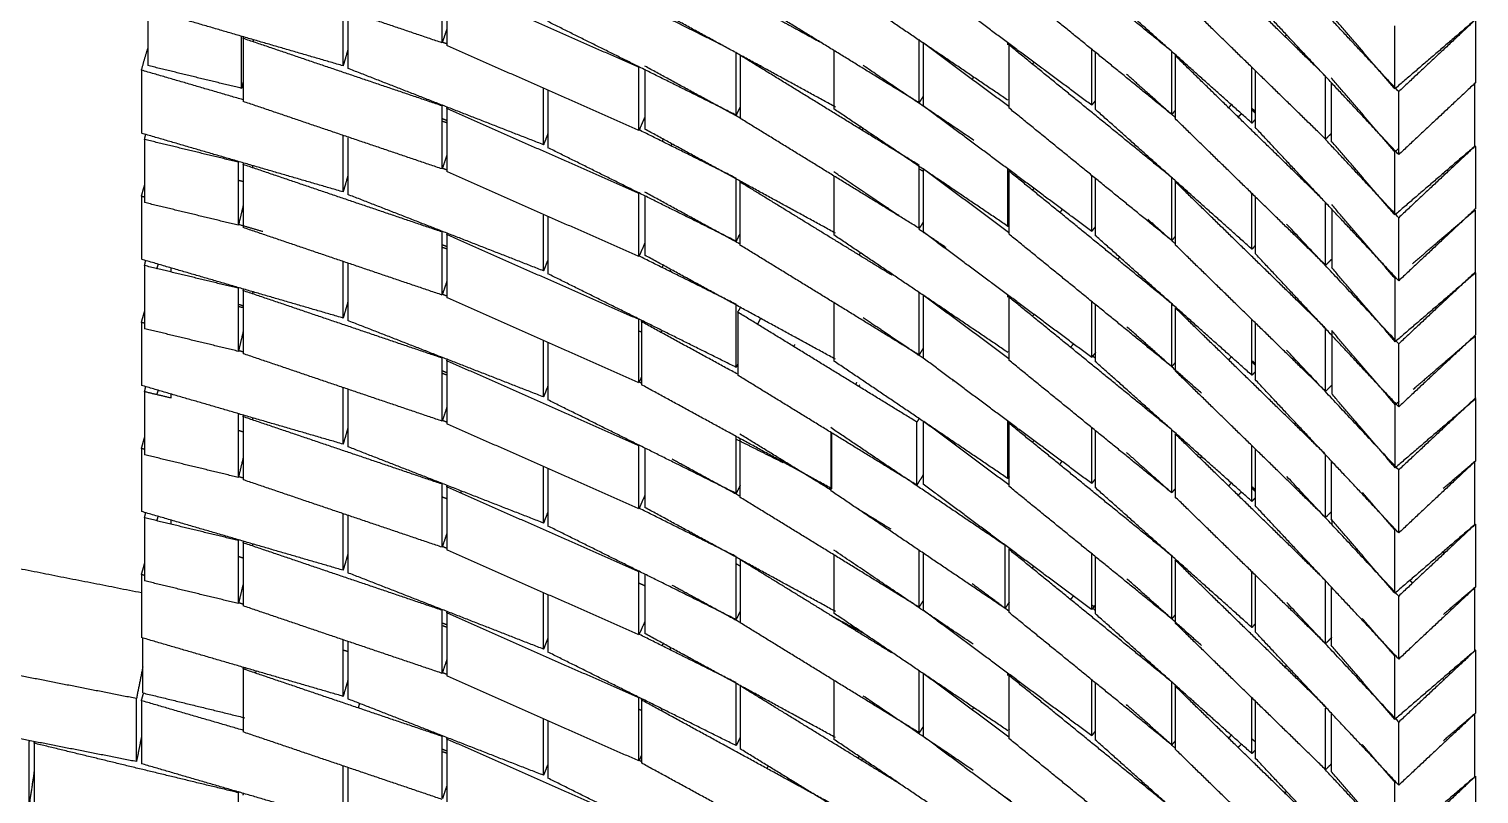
# Model space of a CAD drawing. Header units: centimetres. Extents: x 0 to 19.8, y 0 to 41.5.
# Drawn here: x 15.291 to 16.671, y 15.52 to 16.248 of the extents above; entities that cross this region are included whole.
import ezdxf

# ---------------------------------------------------------------- set-up
doc = ezdxf.new("R2010")
doc.units = ezdxf.units.CM
doc.layers.add('Make2D$Visible$Curves', color=7, linetype='Continuous', true_color=0x000000)

msp = doc.modelspace()

# ---------------------------------------------------------------- linework, layer by layer
at = {"layer": 'Make2D$Visible$Curves', "color": 18, "lineweight": -3, "true_color": 0x000000}
for points, weights in [([(17.243, 15.6341), (17.243, 16.5745), (16.6041, 17.2645)], [0.853867800566, 0.860338983745, 1]), ([(16.5307, 17.1966), (17.143, 16.5353), (17.143, 15.6341)], [1, 0.860338983745, 0.853867800566])]:
    msp.add_rational_spline(points, weights, degree=2, dxfattribs=at)
for points in [[(16.378, 16.2279), (16.301, 16.2906), (16.2239, 16.3534)], [(16.5254, 16.2036), (16.4538, 16.2734), (16.3822, 16.3432)], [(15.6846, 16.2353), (15.5899, 16.2674), (15.4952, 16.2995)], [(15.6846, 16.2353), (15.6846, 16.2653), (15.6846, 16.2953)], [(15.8715, 16.2121), (15.7802, 16.2524), (15.6889, 16.2928)], [(15.6889, 16.2928), (15.6889, 16.2628), (15.6889, 16.2328)], [(16.2231, 16.1806), (16.1403, 16.2366), (16.0574, 16.2925)], [(16.3028, 16.1759), (16.2226, 16.2356), (16.1424, 16.2953)], [(16.3781, 16.1678), (16.301, 16.2306), (16.2239, 16.2934)], [(16.4553, 16.1589), (16.3807, 16.2255), (16.3061, 16.2921)], [(15.9502, 16.2335), (15.911, 16.253), (15.8719, 16.2725)], [(16.0589, 16.1742), (15.9682, 16.2237), (15.8775, 16.2732)], [(16.1385, 16.1782), (16.0533, 16.2306), (15.968, 16.2829)], [(16.5254, 16.1436), (16.4538, 16.2134), (16.3822, 16.2832)], [(16.595, 16.1289), (16.5266, 16.2019), (16.4583, 16.2749)], [(15.5904, 16.2134), (15.4944, 16.2413), (15.3984, 16.2693)], [(15.4044, 16.2675), (15.4044, 16.2406), (15.4044, 16.2137)], [(15.5904, 16.2134), (15.5904, 16.2403), (15.5904, 16.2673)], [(15.5948, 16.2658), (15.5948, 16.2384), (15.5948, 16.211)], [(15.9932, 16.264), (16.0187, 16.2501), (16.0442, 16.2361)], [(16.595, 16.1889), (16.5601, 16.2262), (16.5252, 16.2634)], [(16.5913, 16.1915), (16.561, 16.2268), (16.5308, 16.262)], [(16.6672, 16.2567), (16.6292, 16.2241), (16.5913, 16.1915)], [(16.668, 16.2573), (16.6315, 16.2231), (16.595, 16.1889)], [(16.668, 16.2573), (16.668, 16.2273), (16.668, 16.1973)], [(15.6889, 16.248), (15.6868, 16.2417), (15.6846, 16.2353)], [(15.8721, 16.2124), (15.8287, 16.2339), (15.7853, 16.2555)], [(16.487, 16.2418), (16.4878, 16.2425), (16.4885, 16.2432)], [(16.5913, 16.1915), (16.5913, 16.2215), (16.5913, 16.2515)], [(15.3984, 16.2093), (15.4014, 16.2197), (15.4044, 16.23)], [(15.4937, 16.192), (15.4937, 16.2169), (15.4937, 16.2419)], [(15.4952, 16.2395), (15.4955, 16.2403), (15.4957, 16.241)], [(15.6846, 16.1753), (15.5899, 16.2074), (15.4952, 16.2395)], [(15.4952, 16.2395), (15.4952, 16.2095), (15.4952, 16.1795)], [(15.5049, 16.2383), (15.5047, 16.2374), (15.5045, 16.2364)], [(15.5948, 16.2286), (15.5926, 16.221), (15.5904, 16.2134)], [(15.6887, 16.2344), (15.6869, 16.235), (15.6852, 16.2357)], [(15.8719, 16.1519), (15.7804, 16.1924), (15.6889, 16.2328)], [(16.1386, 16.2385), (16.1386, 16.2384), (16.1385, 16.2382)], [(16.1385, 16.1782), (16.1385, 16.2082), (16.1385, 16.2382)], [(16.2239, 16.1746), (16.1831, 16.2049), (16.1424, 16.2353)], [(16.1424, 16.2353), (16.1424, 16.2053), (16.1424, 16.1753)], [(16.2231, 16.2334), (16.2231, 16.2343), (16.2231, 16.2352)], [(16.2239, 16.2334), (16.2243, 16.2338), (16.2247, 16.2343)], [(16.378, 16.1079), (16.301, 16.1706), (16.2239, 16.2334)], [(16.2239, 16.2334), (16.2239, 16.2034), (16.2239, 16.1734)], [(16.3028, 16.1759), (16.3028, 16.2025), (16.3028, 16.2292)], [(15.9644, 16.1665), (15.9644, 16.1965), (15.9644, 16.2265)], [(16.1387, 16.1187), (16.0535, 16.171), (15.9683, 16.2234)], [(15.9683, 16.2234), (15.9683, 16.1934), (15.9683, 16.1634)], [(16.0574, 16.228), (16.0574, 16.2003), (16.0574, 16.1725)], [(16.1641, 16.2199), (16.1639, 16.2196), (16.1637, 16.2194)], [(16.2478, 16.217), (16.2471, 16.2161), (16.2465, 16.2152)], [(16.3061, 16.2265), (16.3061, 16.1993), (16.3061, 16.1721)], [(16.379, 16.1671), (16.379, 16.1971), (16.379, 16.2271)], [(16.3822, 16.2232), (16.3825, 16.2236), (16.3829, 16.2239)], [(16.5209, 16.088), (16.4515, 16.1556), (16.3822, 16.2232)], [(16.3822, 16.2232), (16.3822, 16.1932), (16.3822, 16.1632)], [(15.3984, 16.2093), (15.3984, 16.1793), (15.3984, 16.1493)], [(15.4952, 16.1811), (15.4468, 16.1952), (15.3984, 16.2093)], [(15.4937, 16.192), (15.449, 16.2028), (15.4044, 16.2137)], [(15.7811, 16.1383), (15.6879, 16.1747), (15.5948, 16.211)], [(15.8721, 16.2125), (15.872, 16.2122), (15.8719, 16.2119)], [(15.8719, 16.1519), (15.8719, 16.1819), (15.8719, 16.2119)], [(15.9644, 16.1665), (15.9184, 16.1893), (15.8724, 16.2122)], [(15.9687, 16.1634), (15.9231, 16.1883), (15.8775, 16.2132)], [(15.8775, 16.2101), (15.8775, 16.1816), (15.8775, 16.1532)], [(15.9878, 16.2136), (15.9874, 16.2127), (15.987, 16.2119)], [(16.1907, 16.1425), (16.1381, 16.178), (16.0854, 16.2136)], [(16.1904, 16.2029), (16.1897, 16.2017), (16.189, 16.2006)], [(16.3823, 16.1641), (16.3591, 16.1848), (16.3359, 16.2055)], [(16.4553, 16.1589), (16.4553, 16.1854), (16.4553, 16.2119)], [(16.4583, 16.209), (16.4583, 16.1819), (16.4583, 16.1549)], [(16.5254, 16.1436), (16.5254, 16.1734), (16.5254, 16.2032)], [(16.5913, 16.1315), (16.561, 16.1668), (16.5308, 16.202)], [(15.4952, 16.1983), (15.4945, 16.1951), (15.4937, 16.192)], [(15.7811, 16.1383), (15.7811, 16.1652), (15.7811, 16.192)], [(15.7853, 16.1902), (15.7853, 16.1629), (15.7853, 16.1355)], [(16.5308, 16.1975), (16.5308, 16.1697), (16.5308, 16.142)], [(16.668, 16.1973), (16.6315, 16.1631), (16.595, 16.1289)], [(16.595, 16.1289), (16.595, 16.1589), (16.595, 16.1889)], [(16.6672, 16.1967), (16.6672, 16.1667), (16.6672, 16.1367)], [(15.6846, 16.1153), (15.5899, 16.1474), (15.4952, 16.1795)], [(15.6848, 16.1759), (15.6847, 16.1756), (15.6846, 16.1753)], [(15.6846, 16.116), (15.6846, 16.1456), (15.6846, 16.1753)], [(15.6889, 16.1728), (15.6893, 16.1735), (15.6896, 16.1743)], [(15.9684, 16.1747), (15.9664, 16.1706), (15.9644, 16.1665)], [(16.1424, 16.1845), (16.1404, 16.1814), (16.1385, 16.1782)], [(16.3028, 16.0559), (16.2226, 16.1156), (16.1424, 16.1753)], [(16.2237, 16.1814), (16.2236, 16.1812), (16.2235, 16.1811)], [(16.379, 16.0471), (16.3015, 16.1102), (16.2239, 16.1734)], [(16.3063, 16.1806), (16.3046, 16.1782), (16.3028, 16.1759)], [(16.4358, 16.1768), (16.4345, 16.1752), (16.4332, 16.1736)], [(15.6846, 16.1633), (15.6868, 16.1625), (15.6889, 16.1616)], [(15.6847, 16.1609), (15.6868, 16.1602), (15.6889, 16.1595)], [(15.8719, 16.0919), (15.7804, 16.1324), (15.6889, 16.1728)], [(15.6889, 16.1728), (15.6889, 16.1428), (15.6889, 16.1128)], [(15.8777, 16.1652), (15.8748, 16.1586), (15.8719, 16.1519)], [(16.1387, 16.0587), (16.0535, 16.111), (15.9683, 16.1634)], [(16.2231, 16.0606), (16.1403, 16.1166), (16.0574, 16.1725)], [(16.4553, 16.0389), (16.3807, 16.1055), (16.3061, 16.1721)], [(16.3822, 16.171), (16.3806, 16.169), (16.379, 16.1671)], [(16.5254, 16.0236), (16.4538, 16.0934), (16.3822, 16.1632)], [(16.4422, 16.1648), (16.4439, 16.1665), (16.4456, 16.1682)], [(16.4553, 16.173), (16.4568, 16.1716), (16.4583, 16.1703)], [(16.4553, 16.1715), (16.4568, 16.1701), (16.4583, 16.1687)], [(16.4584, 16.1623), (16.4568, 16.1606), (16.4553, 16.1589)], [(15.5904, 16.0934), (15.4944, 16.1213), (15.3984, 16.1493)], [(15.4014, 16.1433), (15.4019, 16.1457), (15.4025, 16.1481)], [(15.5904, 16.0934), (15.5904, 16.1201), (15.5904, 16.1468)], [(15.7854, 16.1493), (15.7833, 16.1438), (15.7811, 16.1383)], [(15.9644, 16.1065), (15.9181, 16.1295), (15.8719, 16.1525)], [(16.0589, 16.0542), (15.9682, 16.1037), (15.8775, 16.1532)], [(16.0824, 16.1554), (16.082, 16.1547), (16.0815, 16.1539)], [(16.0842, 16.1522), (16.0849, 16.1532), (16.0855, 16.1542)], [(16.171, 16.1537), (16.1711, 16.1539), (16.1712, 16.154)], [(16.595, 16.0089), (16.5266, 16.0819), (16.4583, 16.1549)], [(16.5308, 16.1491), (16.5281, 16.1464), (16.5254, 16.1436)], [(15.4907, 16.1217), (15.446, 16.1325), (15.4014, 16.1433)], [(15.4014, 16.1433), (15.4014, 16.1133), (15.4014, 16.0833)], [(15.5948, 16.145), (15.5948, 16.118), (15.5948, 16.091)], [(15.9644, 16.0465), (15.8748, 16.091), (15.7853, 16.1355)], [(15.8948, 16.1438), (15.8943, 16.1427), (15.8938, 16.1416)], [(15.9027, 16.1374), (15.9032, 16.1382), (15.9037, 16.1391)], [(16.595, 16.0689), (16.5601, 16.1062), (16.5252, 16.1434)], [(16.5913, 16.0715), (16.561, 16.1068), (16.5308, 16.142)], [(16.6672, 16.1367), (16.6292, 16.1041), (16.5913, 16.0715)], [(16.595, 16.1347), (16.5931, 16.1331), (16.5913, 16.1315)], [(16.668, 16.1373), (16.6315, 16.1031), (16.595, 16.0689)], [(16.668, 16.1367), (16.668, 16.107), (16.668, 16.0773)], [(15.4909, 16.1224), (15.4908, 16.122), (15.4907, 16.1217)], [(15.4907, 16.0625), (15.4907, 16.0921), (15.4907, 16.1217)], [(15.4952, 16.1195), (15.4955, 16.1202), (15.4957, 16.121)], [(15.6846, 16.0553), (15.5899, 16.0874), (15.4952, 16.1195)], [(15.4952, 16.1195), (15.4952, 16.0895), (15.4952, 16.0595)], [(15.5044, 16.1184), (15.5042, 16.1175), (15.504, 16.1166)], [(15.689, 16.1283), (15.687, 16.1222), (15.6849, 16.1162)], [(16.5913, 16.0715), (16.5913, 16.1015), (16.5913, 16.1315)], [(15.4907, 16.1046), (15.493, 16.104), (15.4954, 16.1035)], [(15.5948, 16.1086), (15.5926, 16.101), (15.5904, 16.0934)], [(15.6885, 16.1144), (15.6868, 16.1151), (15.6852, 16.1157)], [(15.8719, 16.0319), (15.7804, 16.0724), (15.6889, 16.1128)], [(15.9644, 16.0465), (15.9644, 16.0765), (15.9644, 16.1065)], [(16.1201, 16.0702), (16.0887, 16.0914), (16.0574, 16.1125)], [(16.0574, 16.1086), (16.0574, 16.0806), (16.0574, 16.0525)], [(16.1387, 16.0587), (16.1387, 16.0882), (16.1387, 16.1176)], [(16.1387, 16.1154), (16.1405, 16.1143), (16.1424, 16.1132)], [(16.2235, 16.0549), (16.1829, 16.0851), (16.1424, 16.1153)], [(16.1424, 16.1153), (16.1424, 16.0853), (16.1424, 16.0553)], [(16.2231, 16.0606), (16.2231, 16.0881), (16.2231, 16.1156)], [(16.2239, 16.1134), (16.2242, 16.1137), (16.2245, 16.1141)], [(16.378, 15.9879), (16.301, 16.0506), (16.2239, 16.1134)], [(16.2239, 16.1134), (16.2239, 16.0834), (16.2239, 16.0534)], [(16.3028, 16.0559), (16.3028, 16.0825), (16.3028, 16.1091)], [(16.3061, 16.1065), (16.3061, 16.0793), (16.3061, 16.0521)], [(16.379, 16.0475), (16.379, 16.0773), (16.379, 16.1071)], [(16.5603, 16.1064), (16.5606, 16.1067), (16.561, 16.1069)], [(16.6374, 16.1111), (16.638, 16.1104), (16.6386, 16.1098)], [(15.3984, 16.0893), (15.3999, 16.0947), (15.4015, 16.1001)], [(15.7811, 16.0183), (15.6879, 16.0547), (15.5948, 16.091)], [(15.8719, 16.0326), (15.8719, 16.0623), (15.8719, 16.0919)], [(15.968, 16.0438), (15.9228, 16.0685), (15.8775, 16.0932)], [(15.968, 16.1029), (15.9683, 16.1034), (15.9686, 16.1038)], [(16.1127, 16.0141), (16.0404, 16.0585), (15.968, 16.1029)], [(15.968, 16.1029), (15.968, 16.0729), (15.968, 16.0429)], [(16.1646, 16.1008), (16.1642, 16.1002), (16.1638, 16.0996)], [(16.2477, 16.0969), (16.2471, 16.096), (16.2464, 16.0951)], [(16.3822, 16.1032), (16.3826, 16.1036), (16.383, 16.104)], [(16.5254, 15.9636), (16.4538, 16.0334), (16.3822, 16.1032)], [(16.3822, 16.1032), (16.3822, 16.0732), (16.3822, 16.0432)], [(16.4553, 16.0389), (16.4553, 16.0654), (16.4553, 16.0919)], [(16.51, 16.1001), (16.5097, 16.0998), (16.5094, 16.0995)], [(15.3984, 16.0893), (15.3984, 16.0593), (15.3984, 16.0293)], [(15.4014, 16.0884), (15.3999, 16.0888), (15.3984, 16.0893)], [(15.4907, 16.0617), (15.446, 16.0725), (15.4014, 16.0833)], [(15.4952, 16.0804), (15.493, 16.0711), (15.4907, 16.0617)], [(15.8775, 16.0896), (15.8775, 16.0614), (15.8775, 16.0332)], [(16.2747, 16.0768), (16.2736, 16.0753), (16.2726, 16.0738)], [(16.4583, 16.0883), (16.4583, 16.0616), (16.4583, 16.0349)], [(16.5254, 16.0236), (16.5254, 16.0534), (16.5254, 16.0832)], [(16.5917, 16.0109), (16.5614, 16.0461), (16.5312, 16.0814)], [(16.5312, 16.0772), (16.5312, 16.0493), (16.5312, 16.0214)], [(16.668, 16.0773), (16.6315, 16.0431), (16.595, 16.0089)], [(15.7811, 16.0183), (15.7811, 16.0449), (15.7811, 16.0714)], [(15.7853, 16.0698), (15.7853, 16.0427), (15.7853, 16.0155)], [(16.1424, 16.0648), (16.1406, 16.0617), (16.1387, 16.0587)], [(16.3777, 16.0482), (16.3669, 16.0578), (16.3561, 16.0675)], [(16.595, 15.9489), (16.5416, 16.0059), (16.4882, 16.0629)], [(16.595, 16.0089), (16.595, 16.0389), (16.595, 16.0689)], [(16.6676, 16.076), (16.6379, 16.0506), (16.6082, 16.0251)], [(16.6676, 16.076), (16.6676, 16.046), (16.6676, 16.016)], [(15.5139, 16.0557), (15.5023, 16.059), (15.4907, 16.0624)], [(15.6846, 15.9953), (15.5899, 16.0274), (15.4952, 16.0595)], [(15.6846, 15.9961), (15.6846, 16.0257), (15.6846, 16.0553)], [(15.6889, 16.0528), (15.6892, 16.0533), (15.6894, 16.0538)], [(15.8714, 15.9722), (15.7802, 16.0125), (15.6889, 16.0528)], [(15.6889, 16.0528), (15.6889, 16.0228), (15.6889, 15.9928)], [(15.968, 16.0538), (15.9662, 16.0502), (15.9644, 16.0465)], [(16.2231, 15.9406), (16.1403, 15.9966), (16.0574, 16.0525)], [(16.1642, 16.0404), (16.1512, 16.0492), (16.1382, 16.0579)], [(16.3028, 15.9359), (16.2226, 15.9956), (16.1424, 16.0553)], [(16.2242, 16.0622), (16.2237, 16.0614), (16.2231, 16.0606)], [(16.378, 15.9279), (16.301, 15.9906), (16.2239, 16.0534)], [(16.3061, 16.0603), (16.3045, 16.0581), (16.3028, 16.0559)], [(16.4553, 15.9189), (16.3807, 15.9855), (16.3061, 16.0521)], [(16.3822, 16.0509), (16.3807, 16.0492), (16.3793, 16.0475)], [(15.6846, 16.0433), (15.6868, 16.0425), (15.6889, 16.0416)], [(15.6848, 16.0409), (15.6869, 16.0401), (15.689, 16.0394)], [(15.8775, 16.0448), (15.8748, 16.0386), (15.8721, 16.0325)], [(16.1385, 15.9382), (16.0533, 15.9906), (15.968, 16.0429)], [(16.0824, 16.0354), (16.0819, 16.0345), (16.0814, 16.0337)], [(16.3822, 16.0442), (16.3806, 16.0456), (16.379, 16.047)], [(16.5254, 15.9036), (16.4538, 15.9734), (16.3822, 16.0432)], [(16.4585, 16.0425), (16.4569, 16.0407), (16.4553, 16.0389)], [(15.5904, 15.9734), (15.4944, 16.0013), (15.3984, 16.0293)], [(15.4014, 16.0233), (15.4019, 16.0257), (15.4025, 16.0281)], [(15.4907, 16.0017), (15.446, 16.0125), (15.4014, 16.0233)], [(15.4014, 16.0233), (15.4014, 15.9933), (15.4014, 15.9633)], [(15.4132, 16.0205), (15.4139, 16.0226), (15.4145, 16.0247)], [(15.5904, 15.9734), (15.5904, 16.0003), (15.5904, 16.0273)], [(15.5948, 16.0258), (15.5948, 15.9984), (15.5948, 15.971)], [(15.7853, 16.029), (15.7832, 16.0236), (15.7811, 16.0183)], [(15.9644, 15.9865), (15.9183, 16.0094), (15.8722, 16.0323)], [(16.0589, 15.9342), (15.9682, 15.9837), (15.8775, 16.0332)], [(15.8947, 16.0236), (15.8942, 16.0226), (15.8938, 16.0216)], [(16.3293, 16.0314), (16.3285, 16.0304), (16.3277, 16.0294)], [(16.595, 15.8889), (16.5266, 15.9619), (16.4583, 16.0349)], [(16.5312, 16.0295), (16.5283, 16.0266), (16.5254, 16.0236)], [(15.4263, 16.021), (15.4263, 16.0191), (15.4263, 16.0173)], [(15.689, 16.0081), (15.6869, 16.002), (15.6848, 15.9958)], [(15.9644, 15.9265), (15.8748, 15.971), (15.7853, 16.0155)], [(15.9014, 16.0178), (15.9017, 16.0185), (15.9021, 16.0191)], [(16.1128, 16.0145), (16.113, 16.0148), (16.1132, 16.0151)], [(16.5917, 15.9509), (16.5614, 15.9861), (16.5312, 16.0214)], [(16.6676, 16.016), (16.6296, 15.9835), (16.5917, 15.9509)], [(16.5926, 16.0117), (16.5921, 16.0113), (16.5917, 16.0109)], [(16.5917, 15.9509), (16.5917, 15.9809), (16.5917, 16.0109)], [(16.668, 16.0173), (16.6315, 15.9831), (16.595, 15.9489)], [(16.668, 16.0164), (16.668, 15.9868), (16.668, 15.9573)], [(15.4909, 16.0024), (15.4908, 16.002), (15.4907, 16.0017)], [(15.4907, 15.9417), (15.4907, 15.9717), (15.4907, 16.0017)], [(15.4952, 15.9995), (15.4955, 16.0002), (15.4957, 16.001)], [(15.6846, 15.9353), (15.5899, 15.9674), (15.4952, 15.9995)], [(15.4952, 15.9995), (15.4952, 15.9695), (15.4952, 15.9395)], [(15.5044, 15.9984), (15.5042, 15.9975), (15.504, 15.9966)], [(15.6885, 15.9945), (15.6866, 15.9952), (15.6848, 15.9959)], [(16.1385, 15.9979), (16.1385, 15.9981), (16.1385, 15.9982)], [(16.1385, 15.9382), (16.1385, 15.968), (16.1385, 15.9978)], [(16.2239, 15.9346), (16.1831, 15.9649), (16.1424, 15.9953)], [(16.1424, 15.9953), (16.1424, 15.9653), (16.1424, 15.9353)], [(16.2231, 15.9934), (16.2231, 15.9943), (16.2231, 15.9952)], [(16.2239, 15.9934), (16.2243, 15.9938), (16.2246, 15.9942)], [(16.3561, 16.0075), (16.3557, 16.007), (16.3554, 16.0065)], [(16.3652, 15.9983), (16.3655, 15.9987), (16.3658, 15.999)], [(16.5552, 15.9942), (16.5546, 15.9936), (16.5541, 15.993)], [(15.4907, 15.9866), (15.4927, 15.986), (15.4946, 15.9854)], [(15.4908, 15.9846), (15.493, 15.984), (15.4952, 15.9835)], [(15.5948, 15.9886), (15.5926, 15.981), (15.5904, 15.9734)], [(15.8719, 15.9119), (15.7804, 15.9524), (15.6889, 15.9928)], [(15.9644, 15.9265), (15.9644, 15.9565), (15.9644, 15.9865)], [(15.9659, 15.979), (15.9673, 15.9812), (15.9686, 15.9834)], [(16.0574, 15.988), (16.0574, 15.9603), (16.0574, 15.9325)], [(16.378, 15.8679), (16.301, 15.9306), (16.2239, 15.9934)], [(16.2239, 15.9934), (16.2239, 15.9634), (16.2239, 15.9334)], [(16.3028, 15.9359), (16.3028, 15.9625), (16.3028, 15.9891)], [(16.3061, 15.9859), (16.3061, 15.959), (16.3061, 15.9321)], [(16.379, 15.9871), (16.3789, 15.9872), (16.3788, 15.9873)], [(16.379, 15.9271), (16.379, 15.9571), (16.379, 15.9871)], [(16.525, 15.844), (16.4536, 15.9136), (16.3822, 15.9832)], [(16.3822, 15.9832), (16.3822, 15.9532), (16.3822, 15.9232)], [(16.5601, 15.9862), (16.5605, 15.9866), (16.561, 15.9869)], [(16.6379, 15.9906), (16.6383, 15.9902), (16.6386, 15.9898)], [(15.3984, 15.9693), (15.3999, 15.9745), (15.4014, 15.9797)], [(15.3984, 15.9693), (15.3984, 15.9393), (15.3984, 15.9093)], [(15.4015, 15.9684), (15.3999, 15.9688), (15.3984, 15.9693)], [(15.7811, 15.8983), (15.6879, 15.9347), (15.5948, 15.971)], [(15.8722, 15.9728), (15.8721, 15.9723), (15.8719, 15.9719)], [(15.8719, 15.9127), (15.8719, 15.9423), (15.8719, 15.9719)], [(15.8742, 15.97), (15.8745, 15.9706), (15.8749, 15.9713)], [(15.9659, 15.9199), (15.92, 15.9449), (15.8742, 15.97)], [(15.8742, 15.97), (15.8742, 15.94), (15.8742, 15.91)], [(16.1364, 15.8744), (16.0511, 15.9267), (15.9659, 15.979)], [(15.9659, 15.979), (15.9659, 15.949), (15.9659, 15.919)], [(15.9876, 15.9732), (15.9862, 15.9703), (15.9847, 15.9674)], [(16.1442, 15.9339), (16.1148, 15.9537), (16.0854, 15.9736)], [(16.2478, 15.977), (16.2471, 15.9761), (16.2465, 15.9752)], [(16.4553, 15.9189), (16.4553, 15.9454), (16.4553, 15.9719)], [(16.4583, 15.969), (16.4583, 15.9419), (16.4583, 15.9149)], [(15.4907, 15.9417), (15.446, 15.9525), (15.4014, 15.9633)], [(15.4952, 15.9605), (15.493, 15.9511), (15.4907, 15.9417)], [(15.8723, 15.9611), (15.8732, 15.9607), (15.8742, 15.9603)], [(15.8938, 15.9615), (15.8934, 15.9606), (15.893, 15.9597)], [(16.4073, 15.9018), (16.3717, 15.9335), (16.3362, 15.9652)], [(16.5254, 15.9036), (16.5254, 15.9334), (16.5254, 15.9632)], [(16.5917, 15.8909), (16.5614, 15.9261), (16.5312, 15.9614)], [(16.5312, 15.9614), (16.5312, 15.9314), (16.5312, 15.9014)], [(16.668, 15.9573), (16.6315, 15.9231), (16.595, 15.8889)], [(16.6676, 15.956), (16.6381, 15.9307), (16.6086, 15.9054)], [(16.6672, 15.9565), (16.6674, 15.9563), (16.6676, 15.956)], [(16.6676, 15.956), (16.6676, 15.926), (16.6676, 15.896)], [(15.4953, 15.9411), (15.493, 15.9417), (15.4908, 15.9424)], [(15.6846, 15.8753), (15.5899, 15.9074), (15.4952, 15.9395)], [(15.7811, 15.8983), (15.7811, 15.9252), (15.7811, 15.952)], [(15.7853, 15.9497), (15.7853, 15.9226), (15.7853, 15.8955)], [(16.0194, 15.9466), (16.0199, 15.9474), (16.0203, 15.9481)], [(16.1424, 15.9446), (16.1404, 15.9414), (16.1385, 15.9382)], [(16.223, 15.9413), (16.2231, 15.9413), (16.2231, 15.9413)], [(16.2241, 15.9419), (16.2238, 15.9415), (16.2235, 15.9412)], [(16.2829, 15.9458), (16.2842, 15.9473), (16.2854, 15.9488)], [(16.3064, 15.9406), (16.3046, 15.9383), (16.3028, 15.9359)], [(16.595, 15.8289), (16.5416, 15.8859), (16.4882, 15.9429)], [(16.595, 15.8889), (16.595, 15.9189), (16.595, 15.9489)], [(15.6846, 15.8753), (15.6846, 15.9053), (15.6846, 15.9353)], [(15.6889, 15.9328), (15.6893, 15.9335), (15.6896, 15.9343)], [(15.8719, 15.8519), (15.7804, 15.8924), (15.6889, 15.9328)], [(15.6889, 15.9328), (15.6889, 15.9028), (15.6889, 15.8728)], [(15.966, 15.9297), (15.9652, 15.9281), (15.9644, 15.9265)], [(16.2231, 15.8206), (16.1403, 15.8766), (16.0574, 15.9325)], [(16.3028, 15.8159), (16.2226, 15.8756), (16.1424, 15.9353)], [(16.379, 15.8071), (16.3015, 15.8702), (16.2239, 15.9334)], [(16.3029, 15.938), (16.3045, 15.9367), (16.3061, 15.9354)], [(16.4553, 15.7989), (16.3807, 15.8655), (16.3061, 15.9321)], [(16.3821, 15.9309), (16.3806, 15.929), (16.379, 15.9271)], [(16.4357, 15.9367), (16.4346, 15.9353), (16.4334, 15.9339)], [(16.4554, 15.9315), (16.4568, 15.9301), (16.4583, 15.9287)], [(16.4557, 15.9326), (16.457, 15.9315), (16.4583, 15.9303)], [(15.6846, 15.9233), (15.6868, 15.9225), (15.6889, 15.9216)], [(15.685, 15.9208), (15.6871, 15.9201), (15.6892, 15.9194)], [(15.8743, 15.9175), (15.8733, 15.9151), (15.8722, 15.9127)], [(15.8742, 15.9113), (15.8732, 15.9118), (15.8723, 15.9123)], [(16.1364, 15.8144), (16.0511, 15.8667), (15.9659, 15.919)], [(16.079, 15.9122), (16.0785, 15.9113), (16.0781, 15.9105)], [(16.1708, 15.9135), (16.1711, 15.9138), (16.1713, 15.9141)], [(16.5254, 15.7836), (16.4538, 15.8534), (16.3822, 15.9232)], [(16.4583, 15.9222), (16.4568, 15.9206), (16.4553, 15.9189)], [(16.595, 15.7689), (16.5266, 15.8419), (16.4583, 15.9149)], [(15.4909, 15.8824), (15.4446, 15.8958), (15.3984, 15.9093)], [(15.4014, 15.9033), (15.402, 15.9059), (15.4026, 15.9085)], [(15.4261, 15.8974), (15.4137, 15.9003), (15.4014, 15.9033)], [(15.4014, 15.9033), (15.4014, 15.8733), (15.4014, 15.8433)], [(15.4133, 15.9008), (15.4139, 15.9027), (15.4144, 15.9046)], [(15.4263, 15.9012), (15.4263, 15.8992), (15.4263, 15.8973)], [(15.5904, 15.8534), (15.5904, 15.8803), (15.5904, 15.9073)], [(15.5948, 15.9058), (15.5948, 15.8784), (15.5948, 15.851)], [(15.7854, 15.9092), (15.7832, 15.9037), (15.7811, 15.8983)], [(16.0556, 15.8109), (15.9649, 15.8605), (15.8742, 15.91)], [(16.0813, 15.9087), (16.0817, 15.9092), (16.082, 15.9098)], [(16.5313, 15.9096), (16.5283, 15.9066), (16.5254, 15.9036)], [(16.5917, 15.8309), (16.5614, 15.8661), (16.5312, 15.9014)], [(16.6677, 15.8976), (16.6678, 15.8974), (16.668, 15.8973)], [(16.668, 15.8973), (16.6679, 15.8972), (16.6679, 15.8972)], [(15.689, 15.8882), (15.6869, 15.8821), (15.6849, 15.876)], [(15.9644, 15.8065), (15.8748, 15.851), (15.7853, 15.8955)], [(16.6676, 15.896), (16.6296, 15.8635), (16.5917, 15.8309)], [(16.5954, 15.8941), (16.5935, 15.8925), (16.5917, 15.8909)], [(16.5917, 15.8309), (16.5917, 15.8609), (16.5917, 15.8909)], [(16.6675, 15.8968), (16.6313, 15.8629), (16.595, 15.8289)], [(16.668, 15.8966), (16.668, 15.8669), (16.668, 15.8373)], [(15.4909, 15.8828), (15.4908, 15.8822), (15.4907, 15.8817)], [(15.4907, 15.8217), (15.4907, 15.8517), (15.4907, 15.8817)], [(15.5904, 15.8534), (15.5408, 15.8678), (15.4913, 15.8822)], [(15.4952, 15.8795), (15.4955, 15.8803), (15.4957, 15.881)], [(15.6842, 15.8155), (15.5897, 15.8475), (15.4952, 15.8795)], [(15.4952, 15.8795), (15.4952, 15.8495), (15.4952, 15.8195)], [(15.5045, 15.8786), (15.5042, 15.8776), (15.504, 15.8766)], [(15.6889, 15.8743), (15.6871, 15.875), (15.6853, 15.8757)], [(15.8719, 15.7919), (15.7804, 15.8324), (15.6889, 15.8728)], [(16.1386, 15.8781), (16.1375, 15.8762), (16.1364, 15.8744)], [(16.1364, 15.8144), (16.1364, 15.8444), (16.1364, 15.8744)], [(16.1424, 15.8751), (16.1424, 15.8452), (16.1424, 15.8153)], [(16.2239, 15.8146), (16.1833, 15.8448), (16.1426, 15.8751)], [(16.2231, 15.8206), (16.2231, 15.848), (16.2231, 15.8755)], [(16.2239, 15.8734), (16.2242, 15.8737), (16.2245, 15.8741)], [(16.379, 15.7471), (16.3015, 15.8102), (16.2239, 15.8734)], [(16.2239, 15.8734), (16.2239, 15.8434), (16.2239, 15.8134)], [(16.555, 15.874), (16.5546, 15.8736), (16.5542, 15.8731)], [(15.3984, 15.8493), (15.3999, 15.8545), (15.4014, 15.8596)], [(15.4907, 15.8666), (15.4929, 15.8659), (15.4952, 15.8652)], [(15.5948, 15.8686), (15.5926, 15.861), (15.5904, 15.8534)], [(15.9644, 15.8065), (15.9644, 15.8336), (15.9644, 15.8607)], [(15.9644, 15.8582), (15.9866, 15.8471), (16.0089, 15.836)], [(16.0541, 15.81), (16.0111, 15.8364), (15.968, 15.8629)], [(15.968, 15.8591), (15.968, 15.831), (15.968, 15.8029)], [(16.2203, 15.7571), (16.1374, 15.8131), (16.0545, 15.8691)], [(16.0545, 15.8646), (16.0545, 15.8368), (16.0545, 15.8091)], [(16.0556, 15.8109), (16.0556, 15.8375), (16.0556, 15.864)], [(16.2477, 15.8569), (16.2471, 15.856), (16.2464, 15.8551)], [(16.3028, 15.8159), (16.3028, 15.8425), (16.3028, 15.8691)], [(16.3061, 15.8665), (16.3061, 15.8393), (16.3061, 15.8121)], [(16.379, 15.8074), (16.379, 15.8372), (16.379, 15.8671)], [(16.5254, 15.7236), (16.4538, 15.7934), (16.3822, 15.8632)], [(16.3822, 15.8632), (16.3822, 15.8332), (16.3822, 15.8032)], [(15.3984, 15.8493), (15.3984, 15.8193), (15.3984, 15.7893)], [(15.4014, 15.8484), (15.3999, 15.8488), (15.3984, 15.8493)], [(15.4907, 15.8217), (15.446, 15.8325), (15.4014, 15.8433)], [(15.6849, 15.8159), (15.6398, 15.8334), (15.5948, 15.851)], [(15.8721, 15.8524), (15.872, 15.8522), (15.8719, 15.8519)], [(15.8719, 15.7923), (15.8719, 15.8221), (15.8719, 15.8519)], [(15.8775, 15.8496), (15.8775, 15.8214), (15.8775, 15.7932)], [(16.3777, 15.8082), (16.3568, 15.8268), (16.3359, 15.8455)], [(16.4553, 15.7989), (16.4553, 15.8255), (16.4553, 15.8521)], [(16.4583, 15.849), (16.4583, 15.8219), (16.4583, 15.7949)], [(16.5254, 15.7836), (16.5254, 15.8134), (16.5254, 15.8432)], [(15.4952, 15.8403), (15.493, 15.8314), (15.4909, 15.8225)], [(15.7811, 15.7783), (15.7811, 15.8052), (15.7811, 15.832)], [(15.7853, 15.83), (15.7853, 15.8028), (15.7853, 15.7755)], [(15.8939, 15.8418), (15.8938, 15.8417), (15.8938, 15.8416)], [(15.968, 15.8038), (15.9358, 15.8214), (15.9036, 15.839)], [(16.2743, 15.8371), (16.2733, 15.8356), (16.2723, 15.8341)], [(16.4073, 15.8418), (16.4067, 15.8411), (16.4061, 15.8403)], [(16.5308, 15.8375), (16.5308, 15.8097), (16.5308, 15.782)], [(16.668, 15.8373), (16.6315, 15.8031), (16.595, 15.7689)], [(16.595, 15.7689), (16.595, 15.7989), (16.595, 15.8289)], [(16.6672, 15.8367), (16.6522, 15.8239), (16.6373, 15.8111)], [(16.6672, 15.8367), (16.6672, 15.8067), (16.6672, 15.7767)], [(15.4956, 15.821), (15.4932, 15.8217), (15.4909, 15.8224)], [(15.6846, 15.7553), (15.5899, 15.7874), (15.4952, 15.8195)], [(15.6848, 15.8159), (15.6847, 15.8156), (15.6846, 15.8153)], [(15.6846, 15.7559), (15.6846, 15.7856), (15.6846, 15.8153)], [(15.7811, 15.7783), (15.7331, 15.797), (15.685, 15.8158)], [(16.1424, 15.8241), (16.1394, 15.8193), (16.1364, 15.8144)], [(16.3028, 15.6959), (16.2226, 15.7556), (16.1424, 15.8153)], [(16.2242, 15.8222), (16.2237, 15.8214), (16.2231, 15.8206)], [(16.3061, 15.8203), (16.3045, 15.8181), (16.3028, 15.8159)], [(16.4356, 15.8165), (16.4344, 15.8152), (16.4333, 15.8138)], [(16.595, 15.7089), (16.5417, 15.7658), (16.4885, 15.8226)], [(15.6846, 15.8033), (15.6867, 15.8025), (15.6889, 15.8016)], [(15.6889, 15.8128), (15.6893, 15.8136), (15.6896, 15.8144)], [(15.8719, 15.7319), (15.7804, 15.7724), (15.6889, 15.8128)], [(15.6889, 15.8128), (15.6889, 15.7828), (15.6889, 15.7528)], [(15.7028, 15.809), (15.7025, 15.808), (15.7021, 15.8069)], [(15.8776, 15.8049), (15.8749, 15.7988), (15.8723, 15.7928)], [(15.9682, 15.8141), (15.9663, 15.8103), (15.9644, 15.8065)], [(16.1385, 15.6982), (16.0533, 15.7506), (15.968, 15.8029)], [(16.2203, 15.6971), (16.1374, 15.7531), (16.0545, 15.8091)], [(16.0549, 15.8095), (16.0548, 15.8096), (16.0547, 15.8097)], [(16.378, 15.6879), (16.301, 15.7506), (16.2239, 15.8134)], [(16.4553, 15.6789), (16.3807, 15.7455), (16.3061, 15.8121)], [(16.3822, 15.8109), (16.3807, 15.8092), (16.3792, 15.8074)], [(16.5254, 15.6636), (16.4538, 15.7334), (16.3822, 15.8032)], [(16.4423, 15.8049), (16.4438, 15.8065), (16.4454, 15.808)], [(16.4553, 15.813), (16.4568, 15.8116), (16.4583, 15.8103)], [(16.4553, 15.8115), (16.4568, 15.8101), (16.4583, 15.8087)], [(16.4583, 15.8023), (16.4568, 15.8006), (16.4553, 15.7989)], [(16.5913, 15.7715), (16.5759, 15.7895), (16.5604, 15.8075)], [(15.4955, 15.761), (15.4469, 15.7752), (15.3984, 15.7893)], [(15.4014, 15.7833), (15.4019, 15.7857), (15.4025, 15.7881)], [(15.5904, 15.7334), (15.5904, 15.7604), (15.5904, 15.7874)], [(15.7853, 15.789), (15.7832, 15.7836), (15.7811, 15.7783)], [(15.8721, 15.7924), (15.872, 15.7923), (15.872, 15.7922)], [(15.9644, 15.7465), (15.9184, 15.7693), (15.8724, 15.7922)], [(16.0589, 15.6942), (15.9682, 15.7437), (15.8775, 15.7932)], [(16.0763, 15.7944), (16.0939, 15.7836), (16.1116, 15.7727)], [(16.595, 15.6489), (16.5266, 15.7219), (16.4583, 15.7949)], [(16.5308, 15.7891), (16.5281, 15.7864), (16.5254, 15.7836)], [(15.4905, 15.7617), (15.4459, 15.7725), (15.4014, 15.7833)], [(15.4014, 15.7833), (15.4014, 15.7533), (15.4014, 15.7233)], [(15.4132, 15.7805), (15.4138, 15.7825), (15.4144, 15.7846)], [(15.4263, 15.7812), (15.4263, 15.7792), (15.4263, 15.7773)], [(15.5948, 15.7858), (15.5948, 15.7584), (15.5948, 15.731)], [(15.9644, 15.6865), (15.8748, 15.731), (15.7853, 15.7755)], [(16.5913, 15.7115), (16.561, 15.7468), (16.5308, 15.782)], [(16.5312, 15.7818), (16.5312, 15.7794), (16.5312, 15.777)], [(16.6672, 15.7767), (16.6292, 15.7441), (16.5913, 15.7115)], [(16.668, 15.7773), (16.6315, 15.7431), (16.595, 15.7089)], [(16.668, 15.7773), (16.668, 15.7473), (16.668, 15.7173)], [(15.4909, 15.7624), (15.4908, 15.762), (15.4907, 15.7617)], [(15.4907, 15.7017), (15.4907, 15.7317), (15.4907, 15.7617)], [(15.4952, 15.7595), (15.4955, 15.7602), (15.4957, 15.761)], [(15.6846, 15.6953), (15.5899, 15.7274), (15.4952, 15.7595)], [(15.4952, 15.7595), (15.4952, 15.7295), (15.4952, 15.6995)], [(15.5904, 15.7334), (15.5432, 15.7471), (15.4961, 15.7608)], [(15.6889, 15.768), (15.6868, 15.7619), (15.6847, 15.7557)], [(16.199, 15.7714), (16.1995, 15.7721), (16.1999, 15.7727)], [(16.5922, 15.7723), (16.5917, 15.7719), (16.5913, 15.7715)], [(16.5913, 15.7115), (16.5913, 15.7415), (16.5913, 15.7715)], [(15.2168, 15.7479), (15.3076, 15.7301), (15.3985, 15.7122)], [(15.4907, 15.7466), (15.4929, 15.7459), (15.4952, 15.7452)], [(15.5044, 15.7584), (15.5042, 15.7575), (15.504, 15.7566)], [(15.5948, 15.7486), (15.5926, 15.741), (15.5904, 15.7334)], [(15.6889, 15.7543), (15.6869, 15.7551), (15.6848, 15.7559)], [(15.8719, 15.6719), (15.7804, 15.7124), (15.6889, 15.7528)], [(15.9644, 15.6865), (15.9644, 15.7161), (15.9644, 15.7458)], [(16.19, 15.663), (16.1237, 15.7077), (16.0574, 15.7525)], [(16.0574, 15.748), (16.0574, 15.7203), (16.0574, 15.6925)], [(16.1385, 15.6982), (16.1385, 15.7253), (16.1385, 15.7524)], [(16.1424, 15.75), (16.1424, 15.7226), (16.1424, 15.6953)], [(16.2203, 15.6971), (16.2203, 15.7271), (16.2203, 15.7571)], [(16.2239, 15.7534), (16.2242, 15.7537), (16.2245, 15.7541)], [(16.378, 15.6279), (16.301, 15.6906), (16.2239, 15.7534)], [(16.2239, 15.7534), (16.2239, 15.7234), (16.2239, 15.6934)], [(16.3028, 15.6959), (16.3028, 15.7224), (16.3028, 15.749)], [(16.3061, 15.7463), (16.3061, 15.7192), (16.3061, 15.6921)], [(16.379, 15.6871), (16.379, 15.7171), (16.379, 15.7471)], [(16.5552, 15.7542), (16.5546, 15.7535), (16.5539, 15.7528)], [(16.6368, 15.7506), (16.6374, 15.7499), (16.6381, 15.7492)], [(16.6375, 15.7512), (16.6381, 15.7505), (16.6387, 15.7498)], [(15.3984, 15.7293), (15.3999, 15.7345), (15.4014, 15.7397)], [(15.8721, 15.7324), (15.872, 15.7322), (15.8719, 15.7319)], [(15.8719, 15.6726), (15.8719, 15.7023), (15.8719, 15.7319)], [(15.9644, 15.7397), (15.9662, 15.7387), (15.9681, 15.7377)], [(16.1125, 15.6548), (16.0404, 15.6991), (15.9683, 15.7434)], [(15.9683, 15.7434), (15.9683, 15.7134), (15.9683, 15.6834)], [(16.2475, 15.7374), (16.2468, 15.7364), (16.2462, 15.7355)], [(16.5254, 15.6036), (16.4538, 15.6734), (16.3822, 15.7432)], [(16.3822, 15.7432), (16.3822, 15.7132), (16.3822, 15.6832)], [(16.4553, 15.6789), (16.4553, 15.7054), (16.4553, 15.7319)], [(16.51, 15.7401), (16.5097, 15.7398), (16.5094, 15.7394)], [(15.4009, 15.7285), (15.3996, 15.7289), (15.3984, 15.7293)], [(15.3984, 15.7293), (15.3984, 15.6993), (15.3984, 15.6693)], [(15.4907, 15.7017), (15.446, 15.7125), (15.4014, 15.7233)], [(15.4952, 15.7203), (15.4931, 15.7116), (15.491, 15.7028)], [(15.7811, 15.6583), (15.6879, 15.6947), (15.5948, 15.731)], [(15.872, 15.7212), (15.8748, 15.72), (15.8775, 15.7188)], [(15.8775, 15.7296), (15.8775, 15.7014), (15.8775, 15.6732)], [(15.9683, 15.6836), (15.9359, 15.7013), (15.9036, 15.719)], [(16.2203, 15.6973), (16.2046, 15.7089), (16.1889, 15.7206)], [(16.4074, 15.6617), (16.3718, 15.6935), (16.3362, 15.7253)], [(16.4583, 15.729), (16.4583, 15.7019), (16.4583, 15.6749)], [(16.5254, 15.6636), (16.5254, 15.6934), (16.5254, 15.7232)], [(16.6056, 15.7238), (16.6069, 15.7225), (16.6081, 15.7212)], [(15.7811, 15.6583), (15.7811, 15.6852), (15.7811, 15.7121)], [(15.7853, 15.7099), (15.7853, 15.6827), (15.7853, 15.6555)], [(16.1424, 15.7046), (16.1404, 15.7014), (16.1385, 15.6982)], [(16.2829, 15.7058), (16.2842, 15.7074), (16.2855, 15.709)], [(16.5308, 15.7175), (16.5308, 15.6897), (16.5308, 15.662)], [(16.668, 15.7173), (16.6315, 15.6831), (16.595, 15.6489)], [(16.595, 15.6489), (16.595, 15.6789), (16.595, 15.7089)], [(16.6672, 15.7167), (16.6524, 15.704), (16.6376, 15.6913)], [(16.6672, 15.7167), (16.6672, 15.6867), (16.6672, 15.6567)], [(15.4952, 15.7011), (15.493, 15.7017), (15.4908, 15.7024)], [(15.6846, 15.6353), (15.5899, 15.6674), (15.4952, 15.6995)], [(15.6846, 15.6353), (15.6846, 15.6653), (15.6846, 15.6953)], [(15.6889, 15.6928), (15.6892, 15.6934), (15.6895, 15.6941)], [(15.8719, 15.6119), (15.7804, 15.6524), (15.6889, 15.6928)], [(15.6889, 15.6928), (15.6889, 15.6628), (15.6889, 15.6328)], [(15.9683, 15.6944), (15.9663, 15.6904), (15.9644, 15.6865)], [(16.0534, 15.6911), (16.0694, 15.6824), (16.0853, 15.6737)], [(16.2231, 15.5806), (16.1403, 15.6366), (16.0574, 15.6925)], [(16.3028, 15.5759), (16.2226, 15.6356), (16.1424, 15.6953)], [(16.2242, 15.703), (16.2223, 15.7001), (16.2203, 15.6971)], [(16.2236, 15.6948), (16.2222, 15.6959), (16.2208, 15.6969)], [(16.378, 15.5679), (16.301, 15.6306), (16.2239, 15.6934)], [(16.3061, 15.7003), (16.3045, 15.6981), (16.3028, 15.6959)], [(16.3029, 15.698), (16.3045, 15.6967), (16.3061, 15.6954)], [(16.3031, 15.7003), (16.3046, 15.6992), (16.3061, 15.6981)], [(16.3824, 15.624), (16.3443, 15.658), (16.3061, 15.6921)], [(16.3822, 15.6909), (16.3806, 15.689), (16.379, 15.6871)], [(16.595, 15.5889), (16.5417, 15.6458), (16.4884, 15.7028)], [(15.6847, 15.6833), (15.687, 15.6824), (15.6894, 15.6815)], [(15.6851, 15.6808), (15.6872, 15.68), (15.6893, 15.6793)], [(15.8776, 15.6848), (15.8749, 15.6788), (15.8722, 15.6727)], [(16.1387, 15.5787), (16.0535, 15.631), (15.9683, 15.6834)], [(16.5254, 15.5436), (16.4538, 15.6134), (16.3822, 15.6832)], [(16.4583, 15.6822), (16.4568, 15.6806), (16.4553, 15.6789)], [(16.5913, 15.6515), (16.5759, 15.6695), (16.5604, 15.6875)], [(15.5904, 15.6134), (15.4944, 15.6413), (15.3984, 15.6693)], [(15.3997, 15.6167), (15.3997, 15.6428), (15.3997, 15.6689)], [(15.5904, 15.6134), (15.5904, 15.6405), (15.5904, 15.6676)], [(15.5948, 15.6658), (15.5948, 15.6384), (15.5948, 15.611)], [(15.7854, 15.6692), (15.7832, 15.6637), (15.7811, 15.6583)], [(15.9644, 15.6265), (15.9184, 15.6493), (15.8725, 15.6722)], [(16.0589, 15.5742), (15.9682, 15.6237), (15.8775, 15.6732)], [(15.8948, 15.6638), (15.8943, 15.6627), (15.8938, 15.6616)], [(16.595, 15.5289), (16.5266, 15.6019), (16.4583, 15.6749)], [(16.5311, 15.6694), (16.5282, 15.6665), (16.5254, 15.6636)], [(15.3937, 15.6113), (15.2956, 15.6305), (15.1975, 15.6498)], [(15.5904, 15.6576), (15.5927, 15.6569), (15.5951, 15.6562)], [(15.9644, 15.5665), (15.8748, 15.611), (15.7853, 15.6555)], [(15.9014, 15.6578), (15.9019, 15.6587), (15.9024, 15.6595)], [(16.5913, 15.5915), (16.561, 15.6268), (16.5308, 15.662)], [(16.6672, 15.6567), (16.6292, 15.6241), (16.5913, 15.5915)], [(16.5923, 15.6525), (16.5918, 15.652), (16.5913, 15.6515)], [(16.5913, 15.5915), (16.5913, 15.6215), (16.5913, 15.6515)], [(16.668, 15.6573), (16.6315, 15.6231), (16.595, 15.5889)], [(16.6672, 15.6582), (16.6676, 15.6577), (16.668, 15.6573)], [(16.668, 15.6573), (16.668, 15.6273), (16.668, 15.5973)], [(15.3997, 15.6416), (15.3967, 15.6264), (15.3937, 15.6113)], [(15.4952, 15.6395), (15.4955, 15.6403), (15.4957, 15.6411)], [(15.6846, 15.5753), (15.5899, 15.6074), (15.4952, 15.6395)], [(15.4952, 15.6395), (15.4952, 15.6095), (15.4952, 15.5795)], [(15.4969, 15.6406), (15.4969, 15.6398), (15.4969, 15.639)], [(15.5072, 15.6355), (15.5075, 15.6365), (15.5077, 15.6375)], [(15.689, 15.6482), (15.6868, 15.6418), (15.6846, 15.6353)], [(15.689, 15.6342), (15.6869, 15.6351), (15.6847, 15.6359)], [(16.1387, 15.5787), (16.1387, 15.6082), (16.1387, 15.6376)], [(16.2239, 15.5746), (16.1831, 15.6049), (16.1424, 15.6353)], [(16.1424, 15.6353), (16.1424, 15.6053), (16.1424, 15.5753)], [(16.2231, 15.6334), (16.2231, 15.6343), (16.2231, 15.6352)], [(16.3562, 15.6476), (16.3557, 15.647), (16.3553, 15.6464)], [(16.3652, 15.6383), (16.3655, 15.6386), (16.3658, 15.639)], [(16.4868, 15.6416), (16.4875, 15.6423), (16.4883, 15.643)], [(15.5948, 15.6286), (15.5926, 15.621), (15.5904, 15.6134)], [(15.8719, 15.5519), (15.7804, 15.5924), (15.6889, 15.6328)], [(15.9644, 15.5665), (15.9644, 15.5961), (15.9644, 15.6258)], [(16.1205, 15.5299), (16.0444, 15.5766), (15.9683, 15.6234)], [(15.9683, 15.6234), (15.9683, 15.5934), (15.9683, 15.5634)], [(16.0574, 15.6286), (16.0574, 15.6006), (16.0574, 15.5725)], [(16.2239, 15.6334), (16.2242, 15.6337), (16.2245, 15.634)], [(16.379, 15.5071), (16.3015, 15.5702), (16.2239, 15.6334)], [(16.2239, 15.6334), (16.2239, 15.6034), (16.2239, 15.5734)], [(16.3028, 15.5759), (16.3028, 15.6025), (16.3028, 15.6291)], [(16.3061, 15.6265), (16.3061, 15.5993), (16.3061, 15.5721)], [(16.379, 15.5671), (16.379, 15.5971), (16.379, 15.6271)], [(16.3822, 15.6232), (16.3825, 15.6235), (16.3827, 15.6238)], [(16.5254, 15.4836), (16.4538, 15.5534), (16.3822, 15.6232)], [(16.3822, 15.6232), (16.3822, 15.5932), (16.3822, 15.5632)], [(16.4553, 15.5589), (16.4191, 15.5912), (16.3829, 15.6235)], [(16.555, 15.634), (16.5545, 15.6335), (16.554, 15.6329)], [(16.6368, 15.6306), (16.6374, 15.6299), (16.6381, 15.6292)], [(15.3937, 15.5513), (15.3937, 15.5813), (15.3937, 15.6113)], [(15.3984, 15.6093), (15.3994, 15.6129), (15.4005, 15.6166)], [(15.4957, 15.581), (15.447, 15.5951), (15.3984, 15.6093)], [(15.3984, 15.6093), (15.3984, 15.5793), (15.3984, 15.5493)], [(15.3997, 15.6167), (15.4483, 15.6049), (15.4969, 15.593)], [(15.6847, 15.5759), (15.6398, 15.5935), (15.5948, 15.611)], [(15.8719, 15.5526), (15.8719, 15.5823), (15.8719, 15.6119)], [(15.8742, 15.61), (15.8745, 15.6105), (15.8748, 15.611)], [(16.0556, 15.5109), (15.9649, 15.5605), (15.8742, 15.61)], [(15.8742, 15.61), (15.8742, 15.58), (15.8742, 15.55)], [(15.9876, 15.6131), (15.9873, 15.6125), (15.987, 15.6119)], [(16.1899, 15.543), (16.1377, 15.5783), (16.0854, 15.6136)], [(16.1643, 15.6203), (16.1641, 15.62), (16.1638, 15.6196)], [(16.4553, 15.5589), (16.4553, 15.5854), (16.4553, 15.6119)], [(16.4583, 15.6094), (16.4583, 15.5821), (16.4583, 15.5549)], [(16.5099, 15.6201), (16.5096, 15.6197), (16.5093, 15.6194)], [(15.6059, 15.6067), (15.6053, 15.6048), (15.6048, 15.6028)], [(15.8719, 15.6013), (15.873, 15.6008), (15.8742, 15.6003)], [(15.8938, 15.6016), (15.8934, 15.6006), (15.893, 15.5997)], [(16.1904, 15.6029), (16.1898, 15.6018), (16.1891, 15.6008)], [(16.3822, 15.5642), (16.3591, 15.5849), (16.3359, 15.6055)], [(16.5254, 15.5436), (16.5254, 15.5729), (16.5254, 15.6021)], [(16.5308, 15.5975), (16.5308, 15.5697), (16.5308, 15.542)], [(16.668, 15.5973), (16.6315, 15.5631), (16.595, 15.5289)], [(16.6672, 15.5967), (16.6523, 15.5839), (16.6375, 15.5712)], [(16.6672, 15.5967), (16.6672, 15.5667), (16.6672, 15.5367)], [(15.3937, 15.5513), (15.2956, 15.5705), (15.1975, 15.5898)], [(15.7811, 15.5383), (15.7811, 15.5653), (15.7811, 15.5922)], [(15.7853, 15.5902), (15.7853, 15.5629), (15.7853, 15.5355)], [(16.1424, 15.5847), (16.1406, 15.5817), (16.1387, 15.5787)], [(16.2242, 15.5821), (16.2239, 15.5817), (16.2235, 15.5812)], [(16.3061, 15.5803), (16.3045, 15.5781), (16.3028, 15.5759)], [(16.595, 15.5289), (16.595, 15.5589), (16.595, 15.5889)], [(15.2918, 15.5714), (15.2917, 15.571), (15.2916, 15.5705)], [(15.2916, 15.5105), (15.2916, 15.5405), (15.2916, 15.5705)], [(15.2963, 15.5688), (15.2965, 15.5696), (15.2967, 15.5705)], [(15.4907, 15.5217), (15.3935, 15.5452), (15.2963, 15.5688)], [(15.2963, 15.5688), (15.2963, 15.5388), (15.2963, 15.5088)], [(15.3984, 15.5747), (15.396, 15.563), (15.3937, 15.5513)], [(15.6846, 15.5153), (15.5899, 15.5474), (15.4952, 15.5795)], [(15.6849, 15.576), (15.6847, 15.5757), (15.6846, 15.5753)], [(15.6846, 15.5166), (15.6846, 15.5459), (15.6846, 15.5753)], [(15.7811, 15.5383), (15.733, 15.557), (15.685, 15.5758)], [(15.6889, 15.5728), (15.6892, 15.5734), (15.6895, 15.574)], [(15.8719, 15.4919), (15.7804, 15.5324), (15.6889, 15.5728)], [(15.6889, 15.5728), (15.6889, 15.5428), (15.6889, 15.5128)], [(15.9683, 15.5744), (15.9663, 15.5704), (15.9644, 15.5665)], [(16.2231, 15.4606), (16.1403, 15.5166), (16.0574, 15.5725)], [(16.3028, 15.4559), (16.2226, 15.5156), (16.1424, 15.5753)], [(16.379, 15.4471), (16.3015, 15.5102), (16.2239, 15.5734)], [(16.3827, 15.5037), (16.3444, 15.5379), (16.3061, 15.5721)], [(16.3824, 15.5712), (16.3807, 15.5692), (16.379, 15.5671)], [(16.4359, 15.5769), (16.4346, 15.5754), (16.4333, 15.5738)], [(16.4422, 15.5648), (16.4437, 15.5664), (16.4453, 15.5679)], [(16.4553, 15.573), (16.4568, 15.5716), (16.4583, 15.5703)], [(16.5913, 15.5315), (16.5759, 15.5495), (16.5604, 15.5675)], [(15.6846, 15.5633), (15.6869, 15.5624), (15.6892, 15.5615)], [(15.6846, 15.5609), (15.6868, 15.5602), (15.6889, 15.5595)], [(15.8743, 15.5575), (15.8732, 15.555), (15.8721, 15.5524)], [(15.8742, 15.5513), (15.8731, 15.5518), (15.8721, 15.5523)], [(16.1387, 15.4587), (16.0535, 15.511), (15.9683, 15.5634)], [(16.0814, 15.5564), (16.081, 15.5557), (16.0806, 15.555)], [(16.0838, 15.5524), (16.0844, 15.5532), (16.0849, 15.554)], [(16.5254, 15.4236), (16.4538, 15.4934), (16.3822, 15.5632)], [(16.4583, 15.5622), (16.4568, 15.5606), (16.4553, 15.5589)], [(16.595, 15.4089), (16.5266, 15.4819), (16.4583, 15.5549)], [(15.2916, 15.5105), (15.1927, 15.5253), (15.0938, 15.5401)], [(15.2963, 15.5419), (15.294, 15.5262), (15.2916, 15.5105)], [(15.5904, 15.4934), (15.4944, 15.5213), (15.3984, 15.5493)], [(15.5904, 15.4934), (15.5904, 15.5203), (15.5904, 15.5473)], [(15.5948, 15.5458), (15.5948, 15.5184), (15.5948, 15.491)], [(15.7853, 15.549), (15.7832, 15.5436), (15.7811, 15.5383)], [(16.0556, 15.4509), (15.9649, 15.5005), (15.8742, 15.55)], [(15.9939, 15.5451), (15.9946, 15.5461), (15.9952, 15.5472)], [(16.595, 15.4689), (16.5601, 15.5062), (16.5252, 15.5434)], [(16.531, 15.5493), (16.5282, 15.5465), (16.5254, 15.5436)], [(16.5913, 15.4715), (16.561, 15.5068), (16.5308, 15.542)], [(15.6889, 15.528), (15.6869, 15.5222), (15.685, 15.5163)], [(15.9644, 15.4465), (15.8748, 15.491), (15.7853, 15.5355)], [(16.6672, 15.5367), (16.6292, 15.5041), (16.5913, 15.4715)], [(16.5921, 15.5323), (16.5917, 15.5319), (16.5913, 15.5315)], [(16.5913, 15.4715), (16.5913, 15.5015), (16.5913, 15.5315)], [(16.668, 15.5373), (16.6315, 15.5031), (16.595, 15.4689)], [(16.668, 15.5373), (16.668, 15.5073), (16.668, 15.4773)], [(15.491, 15.5228), (15.4908, 15.5223), (15.4907, 15.5217)], [(15.4907, 15.4617), (15.4907, 15.4917), (15.4907, 15.5217)], [(15.4952, 15.5195), (15.4955, 15.5202), (15.4957, 15.521)], [(16.2133, 15.5225), (16.2193, 15.5184), (16.2254, 15.5143)], [(16.4869, 15.5217), (16.4876, 15.5224), (16.4883, 15.523)]]:
    msp.add_open_spline(points, degree=2, dxfattribs=at)
for points, weights, knots in [([(12.4439, 15.6341), (12.4439, 14.6937), (13.0828, 14.0037), (14.7132, 12.2431), (16.4739, 13.8735), (17.243, 14.5858), (17.243, 15.6341)], [0.853867800566, 0.860338983745, 1, 0.707106781187, 1, 0.846767797442, 0.853867800566], [5.741243, 5.741243, 5.741243, 7.538558, 7.538558, 11.307837, 11.307837, 13.279801, 13.279801, 13.279801]), ([(17.143, 15.6341), (17.143, 14.6295), (16.4059, 13.9469), (14.7187, 12.3844), (13.1562, 14.0716), (12.5439, 14.7329), (12.5439, 15.6341)], [0.853867800566, 0.846767797442, 1, 0.707106781187, 1, 0.860338983745, 0.853867800566], [-13.279801, -13.279801, -13.279801, -11.307837, -11.307837, -7.538558, -7.538558, -5.741243, -5.741243, -5.741243]), ([(12.473, 15.1611), (12.5866, 14.4396), (13.0828, 13.9037), (14.7132, 12.1431), (16.4739, 13.7735), (17.243, 14.4858), (17.243, 15.5341)], [0.861673993534, 0.888038673933, 1, 0.707106781187, 1, 0.846767797442, 0.853867800566], [6.097714, 6.097714, 6.097714, 7.538558, 7.538558, 11.307837, 11.307837, 13.279801, 13.279801, 13.279801])]:
    msp.add_rational_spline(points, weights, degree=2, knots=knots, dxfattribs=at)

doc.saveas('drawing.dxf')
